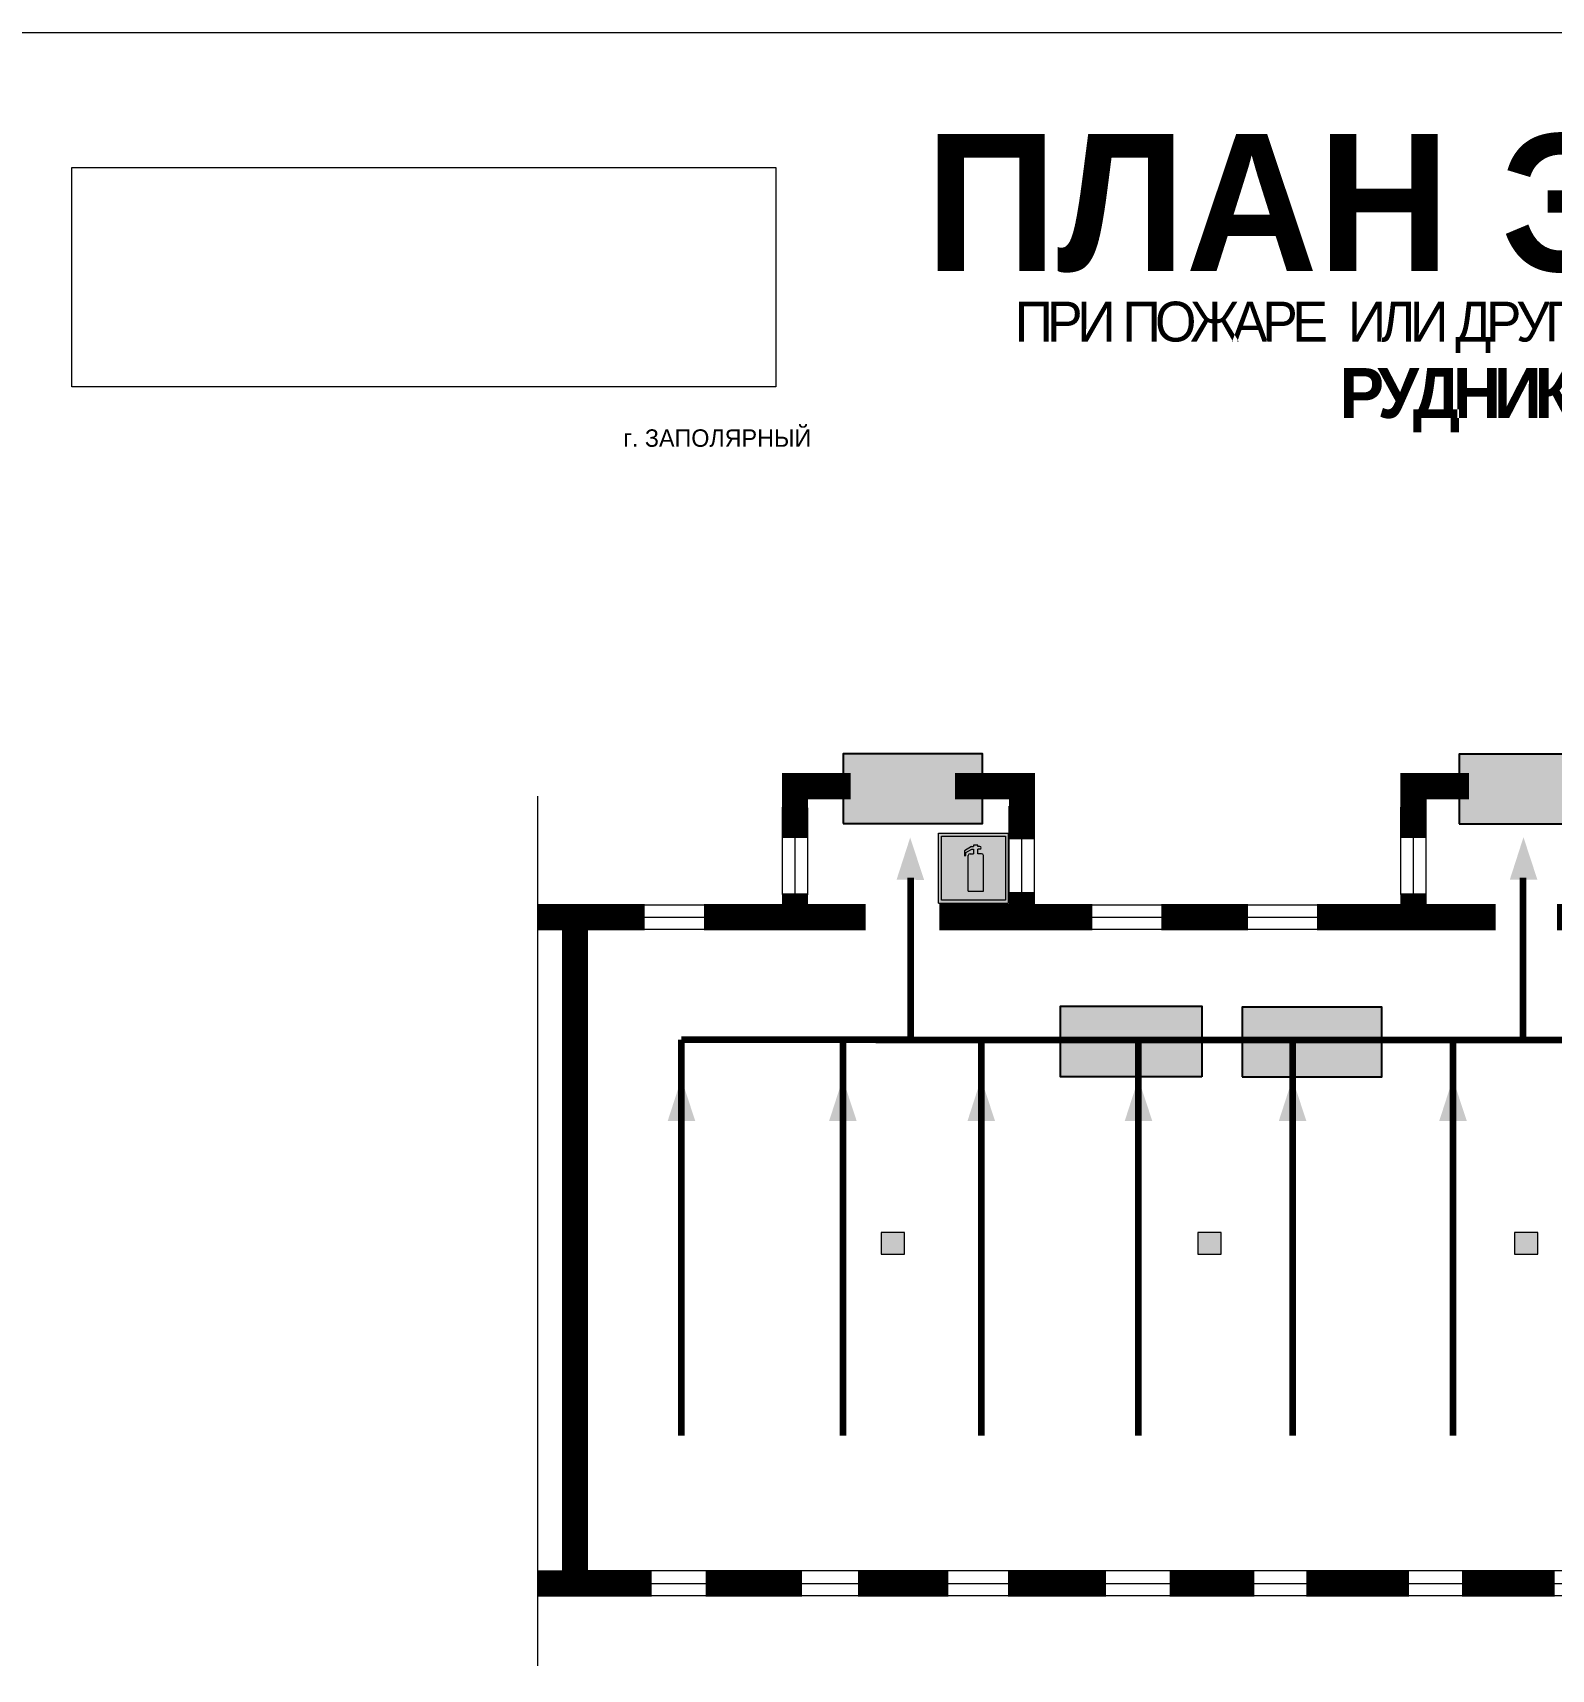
# Model space of a CAD drawing. Header units: millimetres. Extents: x 13114 to 67229, y 22859 to 38520.
# Drawn here: x 19303.9 to 19547.8, y 34897.6 to 35160.4 of the extents above; entities that cross this region are included whole.
import ezdxf

# ---------------------------------------------------------------- set-up
doc = ezdxf.new("R2010")
doc.units = ezdxf.units.MM
doc.layers.add('План_Штампы', color=7, linetype='Continuous')
doc.styles.add('обычный', font='arial.ttf')
picture_1 = doc.add_image_def('image1.jpg', size_in_pixel=(337, 105))

# ---------------------------------------------------------------- blocks, each defined once
blk = doc.blocks.new('A$C7B4425F7')
at = {"true_color": 0xffffff}
blk.add_hatch(color=7, dxfattribs=at).paths.add_polyline_path([(0, 0), (-16, 0), (-16, -8), (0, -8)])
h = blk.add_hatch(color=126)
h.paths.add_polyline_path([(-0.2, -0.2), (-15.8, -0.2), (-15.8, -7.8), (-0.2, -7.8)])
h.paths.add_polyline_path([(-11.76, -2.03), (-11.76, -3.66), (-11.17, -3.66, -0.568275), (-11.17, -6.18), (-12.58, -6.18), (-12.58, -2.03)], flags=16)
h.paths.add_polyline_path([(-13.33, -4.12, -0.495768), (-13.59, -6.18), (-15.03, -6.18), (-15.03, -2.03), (-13.59, -2.03, -0.487973)], flags=16)
h.paths.add_polyline_path([(-10.25, -2.03), (-9.48, -2.03), (-9.48, -6.18), (-10.25, -6.18)], flags=16)
h.paths.add_polyline_path([(-13.84, -3.69), (-14.24, -3.69), (-14.24, -3.03), (-13.9, -3.03, -0.692621)], flags=0)
h.paths.add_polyline_path([(-9.15, -2.03), (-8.4, -2.03), (-8.04, -3.07), (-7.68, -2.03), (-6.93, -2.03), (-7.64, -4.1), (-6.93, -6.18), (-7.68, -6.18), (-8.04, -5.14), (-8.4, -6.18), (-9.15, -6.18), (-8.44, -4.1)], flags=16)
h.paths.add_polyline_path([(-11.76, -4.46), (-11.42, -4.46, -0.692621), (-11.36, -5.12), (-11.76, -5.12)], flags=0)
h.paths.add_polyline_path([(-13.9, -5.2), (-14.24, -5.2), (-14.24, -4.55), (-13.84, -4.55, -0.708038)], flags=0)
edge = h.paths.add_edge_path(flags=16)
edge.add_ellipse((-5.51, -4.08), major_axis=(0, 2.05), ratio=0.586184, start_angle=0, end_angle=360)
edge = h.paths.add_edge_path(flags=0)
edge.add_ellipse((-5.51, -4.08), major_axis=(0, 1.14), ratio=0.454828, start_angle=0, end_angle=360)
h.paths.add_polyline_path([(-4.13, -4.96, 0.377264), (-3.48, -4.52, 0.0555), (-3.16, -2.03), (-1.66, -2.03), (-1.66, -4.96), (-0.96, -4.96), (-0.96, -7.01), (-1.75, -7.01), (-1.75, -6.18), (-3.3, -6.18), (-3.3, -7.02), (-4.13, -7.02)], flags=16)
h.paths.add_polyline_path([(-2.73, -2.91), (-2.28, -2.91), (-2.28, -4.96), (-3.05, -4.96, 0.079136)], flags=0)
at = {"color": 126}
blk.add_lwpolyline([(-16, -8), (0, -8), (0, 0), (-16, 0)], close=True, dxfattribs=at)
blk = doc.blocks.new('A$C32E8229D')
at = {"true_color": 0xffffff}
blk.add_hatch(color=7, dxfattribs=at).paths.add_polyline_path([(0, 0), (0, -8), (16, -8), (16, 0)])
h = blk.add_hatch(color=126)
h.paths.add_polyline_path([(0.2, -0.2), (15.8, -0.2), (15.8, -7.8), (0.2, -7.8)])
h.paths.add_polyline_path([(13.49, -2.05), (12.08, -2.05), (11.37, -2.63, 0.162397), (11.29, -2.84), (11.29, -3.63), (10.35, -3.63), (10.35, -4.05), (11.68, -4.05), (11.68, -3.48), (12.26, -4.28), (11.29, -5.1), (11.29, -6.78), (11.85, -6.78), (11.85, -5.44), (12.8, -4.64), (12.8, -5.94), (14.46, -5.94), (14.46, -5.39), (13.45, -5.39), (13.45, -3.97), (12.46, -2.59), (13.15, -2.59), (13.69, -3.34), (14.18, -3)], flags=16)
h.paths.add_polyline_path([(10.74, -1.82, 1), (11.8, -1.82, 1)], flags=16)
h.paths.add_polyline_path([(9.39, -3.59), (5.99, -3.59), (6.56, -3.03), (5.91, -3.03), (5.1, -3.83), (5.91, -4.64), (6.56, -4.64), (5.99, -4.09), (9.39, -4.09)], flags=16)
h.paths.add_polyline_path([(4.29, -1.08), (1.72, -1.08), (1.72, -6.6), (4.29, -6.6)], flags=16)
at = {"color": 126}
blk.add_lwpolyline([(16, -8), (0, -8), (0, 0), (16, 0)], close=True, dxfattribs=at)
blk = doc.blocks.new('A$C3AD82952')
at = {"true_color": 0xf5f5ff}
h = blk.add_hatch(color=7, dxfattribs=at)
h.dxf.hatch_style = 1
h.paths.add_polyline_path([(8.21, 8.73, 0.414214), (7.89, 9.05), (7.22, 9.05), (7.22, 9.92), (7.59, 9.92, 1), (7.57, 10.36), (7.22, 10.36), (7.22, 10.6), (6.43, 10.6), (6.43, 10.36), (6.01, 10.36), (4.74, 9.59), (4.74, 8.69), (4.98, 8.73), (4.98, 9.26), (6.12, 9.91), (6.43, 9.91), (6.43, 9.05), (5.76, 9.05, 0.414214), (5.44, 8.73), (5.44, 2.2), (8.21, 2.2)], flags=0)
h.paths.add_polyline_path([(12.8, 12.8), (0, 12.8), (0, 0), (12.8, 0)])
h.paths.add_polyline_path([(0.51, 12.29), (12.29, 12.29), (12.29, 0.51), (0.51, 0.51)], flags=16)
h.paths.add_polyline_path([(4.74, 9.59), (6.01, 10.36), (6.43, 10.36), (6.43, 10.6), (7.22, 10.6), (7.22, 10.36), (7.59, 10.36, -0.94586), (7.59, 9.92), (7.22, 9.92), (7.22, 9.05), (7.89, 9.05, -0.414214), (8.21, 8.73), (8.21, 2.2), (5.44, 2.2), (5.44, 8.73, -0.414214), (5.76, 9.05), (6.43, 9.05), (6.43, 9.91), (6.12, 9.91), (4.98, 9.26), (4.98, 8.73), (4.74, 8.69)], flags=0)
h = blk.add_hatch(color=242)
h.dxf.hatch_style = 1
h.paths.add_polyline_path([(12.29, 12.29), (0.51, 12.29), (0.51, 0.51), (12.29, 0.51)])
h.paths.add_polyline_path([(4.74, 8.69), (4.74, 9.59), (6.01, 10.36), (6.43, 10.36), (6.43, 10.6), (7.22, 10.6), (7.22, 10.36), (7.59, 10.36, -0.94586), (7.59, 9.92), (7.22, 9.92), (7.22, 9.05), (7.89, 9.05, -0.414214), (8.21, 8.73), (8.21, 2.2), (5.44, 2.2), (5.44, 8.73, -0.414214), (5.76, 9.05), (6.43, 9.05), (6.43, 9.91), (6.12, 9.91), (4.98, 9.26), (4.98, 8.73)], flags=16)
h = blk.add_hatch(color=7, dxfattribs=at)
h.dxf.hatch_style = 1
h.paths.add_polyline_path([(8.21, 8.73, 0.414214), (7.89, 9.05), (7.22, 9.05), (7.22, 9.92), (7.59, 9.92, 1), (7.57, 10.36), (7.22, 10.36), (7.22, 10.6), (6.43, 10.6), (6.43, 10.36), (6.01, 10.36), (4.74, 9.59), (4.74, 8.69), (4.98, 8.73), (4.98, 9.26), (6.12, 9.91), (6.43, 9.91), (6.43, 9.05), (5.76, 9.05, 0.414214), (5.44, 8.73), (5.44, 2.2), (8.21, 2.2)])
at = {"color": 242, "lineweight": 5}
for p, q in [((0, 0), (0, 12.8)), ((0, 12.8), (12.8, 12.8)), ((12.8, 0), (12.8, 12.8)), ((6.01, 10.36), (4.74, 9.59)), ((4.74, 9.59), (4.74, 8.69)), ((4.98, 9.26), (6.12, 9.91)), ((4.98, 8.73), (4.98, 9.26)), ((5.76, 9.05), (6.43, 9.05)), ((6.01, 10.36), (6.43, 10.36)), ((6.12, 9.91), (6.43, 9.91)), ((7.22, 10.6), (6.43, 10.6)), ((6.43, 10.6), (6.43, 10.36)), ((6.43, 9.91), (6.43, 9.05)), ((7.22, 10.36), (7.22, 10.6)), ((7.59, 10.36), (7.22, 10.36)), ((7.22, 9.05), (7.22, 9.92)), ((7.59, 9.92), (7.22, 9.92)), ((7.89, 9.05), (7.22, 9.05)), ((4.74, 8.69), (4.98, 8.73)), ((5.44, 2.2), (5.44, 8.73)), ((8.21, 2.2), (8.21, 8.73)), ((0, 0), (12.8, 0)), ((5.44, 2.2), (8.21, 2.2))]:
    blk.add_line(p, q, dxfattribs=at)
blk.add_lwpolyline([(0.51, 12.29), (12.29, 12.29), (12.29, 0.51), (0.51, 0.51)], close=True, dxfattribs=at)
for centre, radius, start, end in [((5.76, 8.73), 0.32, 90, 180), ((7.58, 10.14), 0.223, 273.1875, 86.8125), ((7.89, 8.73), 0.32, 0, 90)]:
    blk.add_arc(centre, radius, start, end, dxfattribs=at)

msp = doc.modelspace()

# ---------------------------------------------------------------- hatches: boundary and pattern name
at = {"lineweight": 0}
h = msp.add_hatch(color=256, dxfattribs=at)
h.dxf.hatch_style = 1
h.paths.add_polyline_path([(19443.94, 34964.25), (19443.94, 34967.76), (19440.19, 34967.76), (19440.19, 34964.25)])
h = msp.add_hatch(color=256, dxfattribs=at)
h.dxf.hatch_style = 1
h.paths.add_polyline_path([(19494.8, 34964.25), (19494.8, 34967.76), (19491.06, 34967.76), (19491.06, 34964.25)])
h = msp.add_hatch(color=256, dxfattribs=at)
h.dxf.hatch_style = 1
h.paths.add_polyline_path([(19545.64, 34964.25), (19545.64, 34967.76), (19541.89, 34967.76), (19541.89, 34964.25)])

# ---------------------------------------------------------------- linework, layer by layer
at = {"color": 5, "lineweight": 0}
msp.add_lwpolyline([(19284.77, 34765.39), (19884.77, 34765.39), (19884.77, 35160.39), (19284.77, 35160.39)], close=True, dxfattribs=at)
at = {"lineweight": 100, "const_width": 4.2}
for points in [[(19426.33, 35031.08), (19426.33, 35039.41), (19435.26, 35039.41)], [(19452.01, 35039.41), (19462.78, 35039.41), (19462.78, 35030.88)], [(19525.68, 35031.08), (19525.68, 35039.41), (19534.6, 35039.41)], [(19462.78, 35022.41), (19462.78, 35018.38)], [(19426.33, 35018.38), (19426.33, 35022.22)], [(19525.68, 35018.38), (19525.68, 35022.22)], [(19402.19, 35018.38), (19385.11, 35018.38)], [(19437.66, 35018.38), (19411.69, 35018.38)], [(19474.09, 35018.38), (19449.51, 35018.38)], [(19499.11, 35018.38), (19485.17, 35018.38)], [(19538.89, 35018.38), (19510.19, 35018.38)], [(19570.25, 35018.38), (19548.76, 35018.38)], [(19385.11, 34911.38), (19403.32, 34911.38)], [(19411.98, 34911.38), (19427.45, 34911.38)], [(19436.42, 34911.38), (19450.95, 34911.38)], [(19460.54, 34911.38), (19476.31, 34911.38)], [(19486.52, 34911.38), (19500.12, 34911.38)], [(19508.47, 34911.38), (19524.95, 34911.38)], [(19533.46, 34911.38), (19548.37, 34911.38)]]:
    msp.add_lwpolyline(points, dxfattribs=at)
at = {"lineweight": 0}
for points in [[(19385, 34898.14), (19385, 35037.78)], [(19424.33, 35022.01), (19424.33, 35036.03)], [(19426.33, 35022.22), (19426.33, 35036.23)], [(19428.37, 35021.94), (19428.37, 35035.95)], [(19460.74, 35022.17), (19460.74, 35036.19)], [(19462.75, 35022.37), (19462.75, 35036.39)], [(19464.78, 35022.09), (19464.78, 35036.11)], [(19523.67, 35022.01), (19523.67, 35036.03)], [(19525.68, 35022.22), (19525.68, 35036.23)], [(19527.71, 35021.94), (19527.71, 35035.95)], [(19399.88, 35020.37), (19414.5, 35020.37)], [(19472.31, 35020.37), (19486.92, 35020.37)], [(19496.65, 35020.37), (19511.26, 35020.37)], [(19400.07, 35018.39), (19414.68, 35018.39)], [(19472.49, 35018.38), (19487.11, 35018.38)], [(19496.84, 35018.39), (19511.45, 35018.39)], [(19399.64, 35016.44), (19414.26, 35016.44)], [(19472.07, 35016.43), (19486.68, 35016.43)], [(19496.41, 35016.44), (19511.02, 35016.44)], [(19389.14, 34913.44), (19801.65, 34913.44)], [(19389.07, 34911.38), (19801.86, 34911.38)], [(19389.37, 34909.42), (19801.41, 34909.42)]]:
    msp.add_lwpolyline(points, dxfattribs=at)
at = {"color": 126, "lineweight": 100, "true_color": 0x008754}
for points in [[(19444.86, 35024.68), (19444.86, 34998.67), (19408.11, 34998.67)], [(19543.3, 34998.67), (19543.3, 35024.68)], [(19408.11, 34935.11), (19408.11, 34998.67)], [(19434.04, 34935.11), (19434.04, 34998.67)], [(19439.31, 34998.67), (19579.03, 34998.67)], [(19456.27, 34935.11), (19456.27, 34998.67)], [(19481.53, 34935.11), (19481.53, 34998.67)], [(19506.28, 34935.11), (19506.28, 34998.67)], [(19532.05, 34935.11), (19532.05, 34998.67)]]:
    msp.add_lwpolyline(points, dxfattribs=at)
at = {"lineweight": 0, "const_width": 4.2}
msp.add_lwpolyline([(19391, 34911.38), (19391, 35018.38)], dxfattribs=at)
at = {"lineweight": 0}
for points in [[(19440.19, 34964.25), (19443.94, 34964.25), (19443.94, 34967.76), (19440.19, 34967.76)], [(19491.06, 34964.25), (19494.8, 34964.25), (19494.8, 34967.76), (19491.06, 34967.76)], [(19541.89, 34964.25), (19545.64, 34964.25), (19545.64, 34967.76), (19541.89, 34967.76)]]:
    msp.add_lwpolyline(points, close=True, dxfattribs=at)
at = {"layer": 'План_Штампы', "color": 126, "true_color": 0x008754}
for points in [[(19447.06, 35024.36), (19442.64, 35024.37), (19444.83, 35031.15)], [(19545.58, 35024.4), (19541.16, 35024.41), (19543.35, 35031.2)], [(19410.3, 34985.64), (19405.88, 34985.65), (19408.08, 34992.43)], [(19436.23, 34985.64), (19431.81, 34985.65), (19434, 34992.43)], [(19458.46, 34985.64), (19454.04, 34985.65), (19456.23, 34992.43)], [(19483.72, 34985.64), (19479.3, 34985.65), (19481.49, 34992.43)], [(19508.47, 34985.64), (19504.05, 34985.65), (19506.24, 34992.43)], [(19534.24, 34985.64), (19529.82, 34985.65), (19532.01, 34992.43)]]:
    msp.add_solid(points, dxfattribs=at)

# ---------------------------------------------------------------- block references
at = {"xscale": 0.875, "yscale": 0.875, "zscale": 0.875}
msp.add_blockref('A$C3AD82952', (19449.4, 35020.63), dxfattribs=at)
at = {"layer": 'План_Штампы', "xscale": 1.4, "yscale": 1.4, "zscale": 1.4}
for p in [(19456.47, 35044.61), (19555.42, 35044.56)]:
    msp.add_blockref('A$C7B4425F7', p, dxfattribs=at)
at = {"layer": 'План_Штампы', "color": 126, "true_color": 0x008754, "xscale": 1.4175152427744, "yscale": 1.4175152427744, "zscale": 1.4175152427744, "rotation": 359.9978653237145}
msp.add_blockref('A$C32E8229D', (19469, 35004.08), dxfattribs=at)
at = {"layer": 'План_Штампы', "color": 126, "true_color": 0x008754, "xscale": -1.4, "yscale": 1.4, "zscale": 1.4}
msp.add_blockref('A$C32E8229D', (19520.57, 35003.93), dxfattribs=at)

# ---------------------------------------------------------------- texts
at = {"lineweight": 0, "style": 'обычный'}
for s, insert, char_height, width, attachment_point in [('{\\fProxima Nova Rg|b1|i0|c204|p2;ПЛАН ЭВАКУАЦИИ}', (19447.28, 35144.11), 22, 493.8901, 1), ('\\pi-8.4,l8.4,t8.4;{\\fProxima Nova Rg|b0|i0|c204|p2;г. ЗАПОЛЯРНЫЙ\\H1.6404x; }', (19413.86, 35095.28), 2.8, 126.6484, 5)]:
    msp.add_mtext(s, dxfattribs=dict(at, insert=insert, char_height=char_height, width=width, attachment_point=attachment_point))
at = {"color": 0, "lineweight": 0, "insert": (19599.07, 35110.71), "char_height": 8, "width": 449.2158, "attachment_point": 5, "style": 'обычный'}
msp.add_mtext('{\\fArial Black|b1|i0|c204|p34;\\H2x;\\T0.85;  \\fArial Narrow|b0|i0|c204|p34;\\H0.8x;\\W0.9;\\P\\fProxima Nova Rg|b0|i0|c204|p2;\\H0.5x;\\W1;\\C256;ПРИ ПОЖАРЕ  ИЛИ ДРУГИХ ЧРЕЗВЫЧАЙНЫХ СИТУАЦИЯХ  ИЗ ПОМЕЩЕНИЙ \\fProxima Nova Rg|b1|i0|c204|p2;\\H1.25x;\\PРУДНИК "СЕВЕРНЫЙ" : УЧАСТОК №8\\PХРАНИЛИЩЕ №1}', dxfattribs=at)

# ---------------------------------------------------------------- pictures from other files: only their frames are drawn
at = {"color": 7, "lineweight": 0, "true_color": 0xf5f5ff}
image = msp.add_image(picture_1, insert=(19310.14, 35103.5), size_in_units=(113.11, 35.24), dxfattribs=at)
image.dxf.flags = 7

doc.saveas('drawing.dxf')
